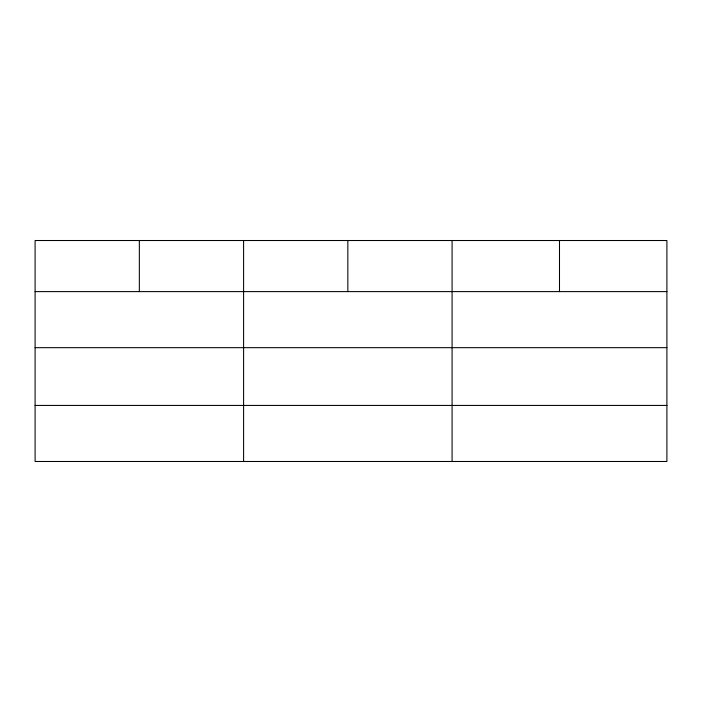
<?xml version="1.0" encoding="UTF-8"?>
<svg xmlns="http://www.w3.org/2000/svg" width="702" height="702" viewBox="0 0 702 702"><rect width="100%" height="100%" fill="white"/><g stroke="black" fill="none" stroke-linecap="round" stroke-linejoin="round"><path stroke-width="1.05" d="M666.9 347.674L666.9 240.514L35.1 240.514L35.1 461.486L666.9 461.486L666.9 347.674L35.1 347.674M35.1 291.611L666.9 291.611M35.1 405.431L666.9 405.431M559.494 240.514L559.494 291.611M452.088 240.514L452.088 461.486M347.841 240.514L347.841 291.611M243.594 240.514L243.594 461.486M139.347 240.514L139.347 291.611"/></g></svg>
